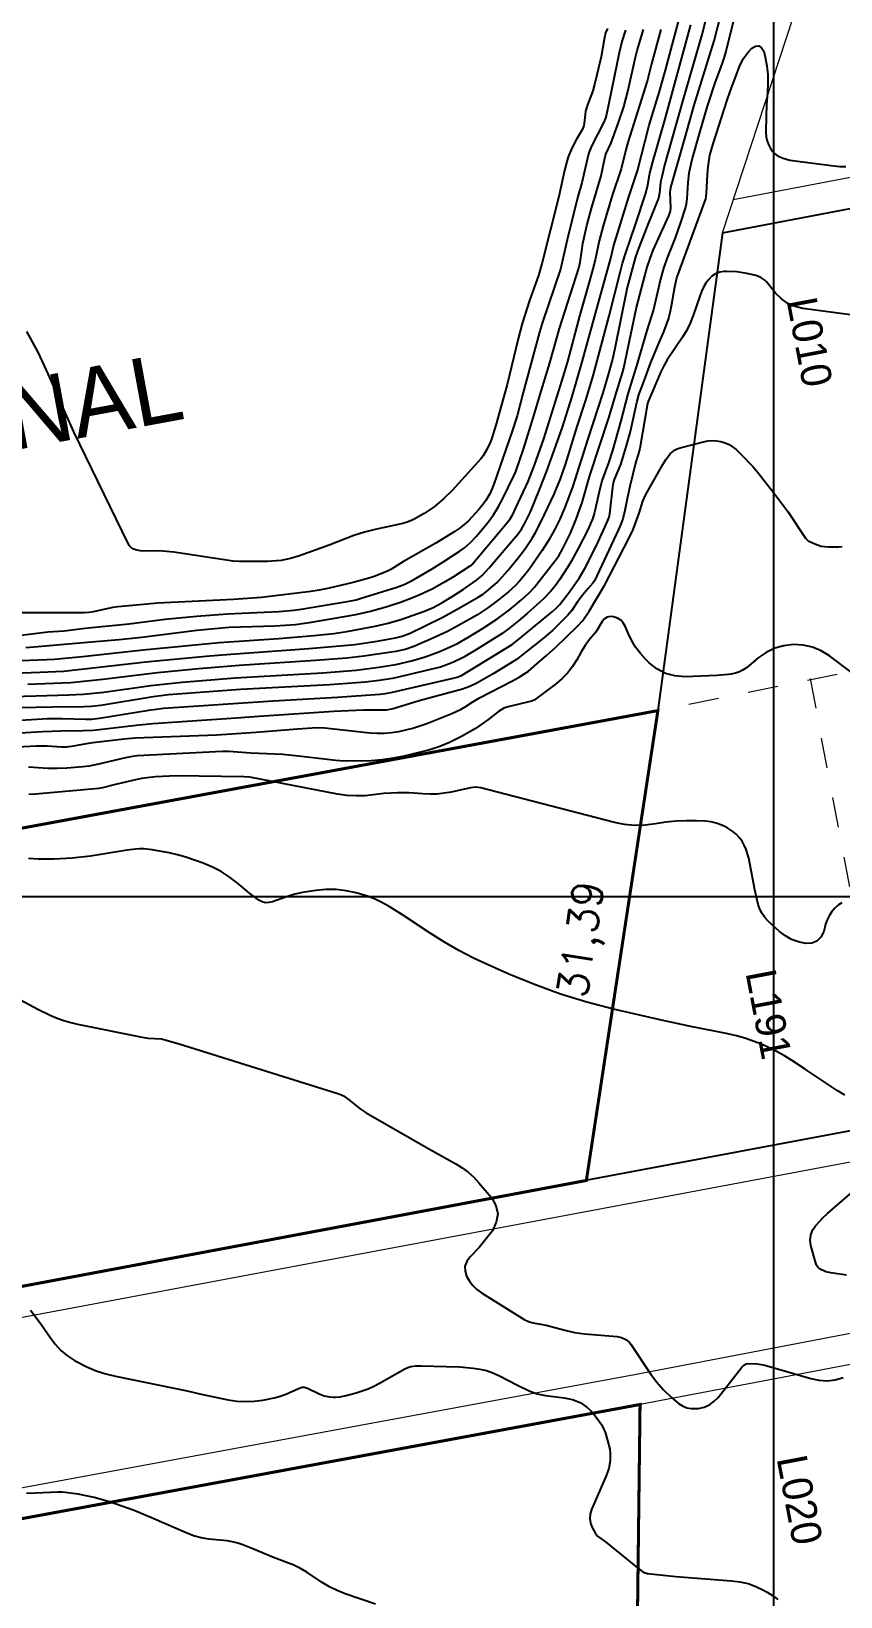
# Model space of a CAD drawing. Header units: metres. Extents: x 509389 to 509735, y 7767634 to 7768027.
# Drawn here: x 509565.9 to 509619.4, y 7767853.7 to 7767957.1 of the extents above; entities that cross this region are included whole.
import ezdxf

# ---------------------------------------------------------------- set-up
doc = ezdxf.new("R2010")
doc.units = ezdxf.units.M
doc.linetypes.add('TRACEJADO', pattern=[2, 1, -1])
for name, color, linetype in [('CANEVA', 252, 'Continuous'), ('CURVAS-INTERMEDIARIAS', 39, 'Continuous'), ('CURVAS-MESTRA', 34, 'Continuous'), ('LIMITE-L', 7, 'Continuous')]:
    doc.layers.add(name, color=color, linetype=linetype)
for name, color, linetype, lineweight in [('K-ALINHAMENTO', 10, 'Continuous', 9), ('P-MEIOFIO', 171, 'Continuous', 9), ('P-URB', 2, 'Continuous', 9), ('textos', 2, 'Continuous', 9)]:
    doc.layers.add(name, color=color, linetype=linetype, lineweight=lineweight)
doc.styles.add('EC_NOMES', font='GOTHIC.TTF')
doc.styles.add('ROMANS', font='romans')
doc.dimstyles.new('COTAS_1.0-S', dxfattribs={"dimtxt": 2, "dimasz": 2, "dimexe": 1.25, "dimexo": 0.625, "dimgap": 1, "dimtad": 0, "dimzin": 0, "dimtxsty": 'ROMANS', "dimblk": 'ARCHTICK', "dimblk1": 'ARCHTICK', "dimblk2": 'ARCHTICK', "dimcen": 2.5, "dimse1": 1, "dimse2": 1, "dimsd1": 1, "dimsd2": 1, "dimclrd": 2, "dimclre": 2, "dimclrt": 2, "dimadec": 0, "dimazin": 0, "dimtfac": 1, "dimtmove": 0, "dimatfit": 3, "dimfxl": 1, "dimarcsym": 0})

# ---------------------------------------------------------------- blocks, each defined once
blk = doc.blocks.new('*D16')
at = {"layer": 'Defpoints', "color": 0}
for p in [(509602.04, 7767884.24), (509602.6, 7767881.24), (509480.74, 7767858.39)]:
    blk.add_point(p, dxfattribs=at)
at = {"layer": 'textos', "color": 2, "insert": (509541.11, 7767872.81), "char_height": 2, "attachment_point": 5, "rotation": 10.621, "style": 'ROMANS'}
blk.add_mtext('123,99', dxfattribs=at)
blk = doc.blocks.new('_ArchTick')
at = {"color": 0, "linetype": 'ByBlock', "const_width": 0.15}
blk.add_lwpolyline([(-0.5, -0.5), (0.5, 0.5)], dxfattribs=at)
blk = doc.blocks.new('*D18')
at = {"layer": 'Defpoints', "color": 0}
for p in [(509607.33, 7767912.27), (509607.9, 7767909.19), (509479.06, 7767888.58)]:
    blk.add_point(p, dxfattribs=at)
at = {"layer": 'textos', "color": 2, "insert": (509543.76, 7767897.35), "char_height": 2, "attachment_point": 5, "rotation": 10.4644, "style": 'ROMANS'}
blk.add_mtext('130,44', dxfattribs=at)
blk = doc.blocks.new('*D19')
at = {"layer": 'Defpoints', "color": 0}
for p in [(509607.33, 7767912.27), (509600.15, 7767881.61), (509602.6, 7767881.24)]:
    blk.add_point(p, dxfattribs=at)
at = {"layer": 'textos', "color": 2, "insert": (509602.51, 7767897.13), "char_height": 2, "attachment_point": 5, "rotation": 81.3385, "style": 'ROMANS'}
blk.add_mtext('31,39', dxfattribs=at)
blk = doc.blocks.new('*D20')
at = {"layer": 'Defpoints', "color": 0}
for p in [(509606.15, 7767866.44), (509511.1, 7767848.9), (509511.63, 7767846.03)]:
    blk.add_point(p, dxfattribs=at)
at = {"layer": 'textos', "color": 2, "insert": (509559.16, 7767854.8), "char_height": 2, "attachment_point": 5, "rotation": 10.4595, "style": 'ROMANS'}
blk.add_mtext('96,66', dxfattribs=at)
blk = doc.blocks.new('*D21')
at = {"layer": 'Defpoints', "color": 0}
for p in [(509603.49, 7767866.48), (509606.15, 7767866.44), (509605.4, 7767805.23)]:
    blk.add_point(p, dxfattribs=at)
at = {"layer": 'textos', "color": 2, "insert": (509603.12, 7767835.87), "char_height": 2, "attachment_point": 5, "rotation": 89.2987, "style": 'ROMANS'}
blk.add_mtext('61,22', dxfattribs=at)

msp = doc.modelspace()

# ---------------------------------------------------------------- linework, layer by layer
at = {"color": 1}
for points in [[(509611.596, 7767943.828), (509662.679, 7767953.551), (509673.898, 7767894.609), (509602.666, 7767881.252)], [(509611.596, 7767943.828), (509607.331, 7767912.272)]]:
    msp.add_lwpolyline(points, dxfattribs=at)
at = {"layer": 'CANEVA'}
for p, q in [((509615, 7767634.128), (509615, 7768027.326)), ((509389.048, 7767900), (509735.298, 7767900))]:
    msp.add_line(p, q, dxfattribs=at)
at = {"layer": 'CURVAS-INTERMEDIARIAS'}
for points, elevation in [([(509564.029, 7767913.175), (509568.401, 7767913.309), (509569.347, 7767913.358), (509570.724, 7767913.496), (509573.815, 7767913.931), (509575.887, 7767914.156), (509579.405, 7767914.432), (509585.167, 7767914.774), (509587.402, 7767914.951), (509588.884, 7767915.135), (509590.006, 7767915.326), (509591.045, 7767915.561), (509591.961, 7767915.824), (509592.857, 7767916.15), (509593.371, 7767916.367), (509594.084, 7767916.711), (509594.776, 7767917.097), (509595.789, 7767917.72), (509596.756, 7767918.359), (509597.521, 7767918.934), (509598.316, 7767919.59), (509598.822, 7767920.05), (509599.169, 7767920.428), (509600.566, 7767922.199), (509600.774, 7767922.503), (509601.055, 7767922.978), (509601.551, 7767923.992), (509601.931, 7767924.914), (509602.318, 7767926.026), (509602.841, 7767927.807), (509604.11, 7767931.672), (509604.587, 7767933.31), (509604.991, 7767934.591), (509605.07, 7767934.902), (509605.917, 7767938.901), (509606.461, 7767940.99), (509606.628, 7767941.559), (509606.814, 7767942.122), (509607.027, 7767942.674), (509607.258, 7767943.22), (509608.046, 7767944.958), (509608.158, 7767945.265), (509608.196, 7767945.503), (509608.149, 7767946.5), (509608.157, 7767946.662), (509608.186, 7767946.822), (509609.113, 7767950.05), (509609.726, 7767952.262), (509611.059, 7767956.5), (509612.286, 7767961.362)], 764), ([(509611.274, 7767961.008), (509610.261, 7767956.993), (509608.97, 7767952.585), (509607.777, 7767948.297), (509607.584, 7767947.536), (509607.509, 7767947.177), (509607.426, 7767946.447), (509607.366, 7767946.123), (509606.611, 7767944.279), (509606.045, 7767942.789), (509605.861, 7767942.246), (509605.299, 7767940.209), (509604.482, 7767936.184), (509604.322, 7767935.494), (509604.067, 7767934.528), (509603.688, 7767933.261), (509602.699, 7767930.219), (509601.695, 7767927.024), (509601.159, 7767925.648), (509600.847, 7767924.917), (509600.5, 7767924.202), (509600.112, 7767923.509), (509599.679, 7767922.844), (509598.793, 7767921.576), (509598.52, 7767921.211), (509598.194, 7767920.828), (509597.912, 7767920.533), (509597.461, 7767920.119), (509596.807, 7767919.587), (509596.101, 7767919.064), (509595.369, 7767918.58), (509594.866, 7767918.281), (509593.919, 7767917.753), (509593.425, 7767917.496), (509592.417, 7767917.026), (509591.213, 7767916.508), (509590.626, 7767916.316), (509590.023, 7767916.185), (509587.908, 7767915.87), (509586.78, 7767915.741), (509584.714, 7767915.578), (509579.653, 7767915.244), (509577.001, 7767915.038), (509574.254, 7767914.767), (509570.653, 7767914.335), (509568.532, 7767914.116), (509565.696, 7767913.988)], 763), ([(509563.469, 7767915.512), (509566.947, 7767915.643), (509567.461, 7767915.674), (509569.31, 7767915.855), (509573.318, 7767916.287), (509578.33, 7767916.78), (509582.273, 7767917.04), (509584.591, 7767917.233), (509585.921, 7767917.367), (509586.772, 7767917.488), (509588.648, 7767917.85), (509589.503, 7767918.045), (509590.346, 7767918.29), (509591.9, 7767918.844), (509592.484, 7767919.093), (509593.048, 7767919.386), (509593.84, 7767919.866), (509594.473, 7767920.282), (509595.339, 7767920.894), (509595.709, 7767921.205), (509596.156, 7767921.67), (509597.689, 7767923.457), (509598.081, 7767923.925), (509598.313, 7767924.248), (509598.522, 7767924.604), (509598.904, 7767925.406), (509599.535, 7767926.93), (509599.977, 7767928.052), (509600.995, 7767930.922), (509601.67, 7767933.019), (509602.33, 7767935.305), (509603.374, 7767939.134), (509604.219, 7767942.155), (509604.407, 7767942.932), (509605.401, 7767946.207), (509605.981, 7767947.926), (509606.761, 7767950.949), (509607.428, 7767953.154), (509607.827, 7767954.57), (509608.949, 7767958.787)], 761), ([(509563.013, 7767914.674), (509566.489, 7767914.805), (509568.043, 7767914.879), (509573.487, 7767915.486), (509577.709, 7767915.882), (509579.116, 7767915.998), (509584.265, 7767916.372), (509586.818, 7767916.588), (509587.311, 7767916.647), (509588.783, 7767916.864), (509589.998, 7767917.072), (509590.433, 7767917.185), (509590.953, 7767917.398), (509591.952, 7767917.863), (509593.126, 7767918.442), (509594.273, 7767919.074), (509595.464, 7767919.764), (509595.785, 7767919.969), (509596.014, 7767920.139), (509596.454, 7767920.504), (509596.7, 7767920.742), (509597.406, 7767921.527), (509598.105, 7767922.357), (509598.538, 7767922.934), (509599.022, 7767923.67), (509599.233, 7767924.026), (509599.615, 7767924.759), (509600.48, 7767926.578), (509600.895, 7767927.578), (509601.222, 7767928.535), (509602, 7767931.026), (509602.567, 7767932.775), (509603.048, 7767934.39), (509604.113, 7767938.344), (509604.849, 7767941.298), (509604.991, 7767941.818), (509605.21, 7767942.503), (509605.851, 7767944.385), (509606.524, 7767946.454), (509606.655, 7767946.992), (509606.806, 7767947.775), (509606.987, 7767948.525), (509607.784, 7767951.267), (509609.517, 7767957.571)], 762), ([(509605.19, 7767957.214), (509604.945, 7767956.463), (509604.767, 7767955.718), (509603.937, 7767951.637), (509603.859, 7767951.394), (509603.711, 7767951.038), (509602.964, 7767949.585), (509602.794, 7767949.168), (509602.728, 7767948.954), (509602.309, 7767947.127), (509602.022, 7767946.145), (509601.332, 7767943.364), (509600.89, 7767941.433), (509599.705, 7767937.934), (509599.496, 7767937.266), (509598.944, 7767935.146), (509598.425, 7767933.276), (509598.034, 7767931.746), (509597.698, 7767930.723), (509596.486, 7767927.223), (509596.363, 7767926.9), (509596.22, 7767926.586), (509595.959, 7767926.139), (509595.72, 7767925.818), (509595.475, 7767925.525), (509594.806, 7767924.815), (509594.509, 7767924.544), (509594.196, 7767924.295), (509593.863, 7767924.071), (509592.66, 7767923.333), (509590.517, 7767922.111), (509589.688, 7767921.599), (509589.5, 7767921.5), (509589.096, 7767921.32), (509588.585, 7767921.121), (509588.324, 7767921.038), (509587.199, 7767920.744), (509585.618, 7767920.358), (509584.955, 7767920.224), (509584.398, 7767920.135), (509581.143, 7767919.746), (509579.282, 7767919.62), (509574.266, 7767919.363), (509573.578, 7767919.313), (509571.637, 7767919.135), (509571.319, 7767919.081), (509570.015, 7767918.796), (509569.731, 7767918.752), (509569.443, 7767918.733), (509565.083, 7767918.732)], 758), ([(509565.247, 7767917.259), (509567.014, 7767917.479), (509568.094, 7767917.552), (509569.479, 7767917.723), (509572.369, 7767918.011), (509574.779, 7767918.313), (509576.836, 7767918.519), (509578.899, 7767918.67), (509582.28, 7767918.82), (509583.273, 7767918.911), (509583.767, 7767918.98), (509586.919, 7767919.503), (509587.383, 7767919.595), (509587.726, 7767919.688), (509590.02, 7767920.394), (509590.572, 7767920.595), (509591.098, 7767920.856), (509592.419, 7767921.629), (509593.188, 7767922.118), (509594.256, 7767922.82), (509594.547, 7767923.027), (509594.952, 7767923.38), (509595.32, 7767923.771), (509596.106, 7767924.712), (509596.461, 7767925.201), (509596.784, 7767925.711), (509597.07, 7767926.243), (509597.817, 7767927.768), (509597.94, 7767928.054), (509598.453, 7767929.547), (509599.142, 7767931.748), (509599.547, 7767933.142), (509600.193, 7767935.241), (509600.819, 7767937.501), (509602.107, 7767941.501), (509602.195, 7767941.892), (509602.294, 7767942.635), (509602.379, 7767943.126), (509602.644, 7767944.304), (509602.96, 7767945.529), (509603.574, 7767947.583), (509603.843, 7767948.864), (509603.921, 7767949.076), (509604.239, 7767949.765), (509604.738, 7767951.108), (509605.079, 7767952.151), (509605.352, 7767953.153), (509605.854, 7767955.425), (509605.971, 7767955.875), (509606.377, 7767957.252)], 759), ([(509603.998, 7767957.327), (509603.87, 7767957.033), (509603.794, 7767956.721), (509603.572, 7767955.462), (509603.142, 7767953.624), (509603.023, 7767953.205), (509602.679, 7767952.277), (509602.553, 7767951.855), (509602.516, 7767951.639), (509602.467, 7767951.042), (509602.441, 7767950.916), (509602.342, 7767950.675), (509601.921, 7767949.968), (509601.634, 7767949.418), (509601.411, 7767948.838), (509601.322, 7767948.54), (509601.164, 7767947.937), (509600.78, 7767946.22), (509599.69, 7767941.864), (509599.433, 7767941.005), (509598.843, 7767939.352), (509598.371, 7767937.842), (509598.094, 7767936.825), (509597.377, 7767933.813), (509596.613, 7767931.115), (509596.327, 7767930.196), (509596.242, 7767929.972), (509596.036, 7767929.519), (509595.783, 7767929.094), (509595.634, 7767928.898), (509593.735, 7767926.815), (509593.162, 7767926.251), (509592.549, 7767925.736), (509591.88, 7767925.296), (509591.235, 7767924.923), (509591.053, 7767924.827), (509590.767, 7767924.709), (509590.469, 7767924.626), (509588.651, 7767924.245), (509587.937, 7767924.059), (509587.237, 7767923.828), (509585.601, 7767923.202), (509583.652, 7767922.49), (509583.055, 7767922.308), (509582.442, 7767922.193), (509581.82, 7767922.132), (509581.508, 7767922.119), (509579.666, 7767922.11), (509579.274, 7767922.151), (509575.341, 7767922.737), (509574.606, 7767922.807), (509574.237, 7767922.816), (509573.3, 7767922.8), (509573.131, 7767922.815), (509572.801, 7767922.89), (509572.652, 7767922.959), (509572.52, 7767923.047), (509572.413, 7767923.165), (509572.323, 7767923.302), (509568.744, 7767930.674), (509568.178, 7767931.919), (509567.045, 7767934.518), (509566.374, 7767935.94), (509565.619, 7767937.32)], 757), ([(509561.993, 7767911.434), (509567.001, 7767911.746), (509567.955, 7767911.759), (509569.526, 7767911.703), (509569.909, 7767911.709), (509570.432, 7767911.776), (509573.685, 7767912.306), (509574.669, 7767912.423), (509581.917, 7767912.914), (509586.166, 7767913.162), (509588.963, 7767913.366), (509589.324, 7767913.409), (509589.801, 7767913.499), (509593.791, 7767914.411), (509594.073, 7767914.49), (509594.346, 7767914.594), (509594.758, 7767914.825), (509597.691, 7767916.641), (509598.121, 7767916.971), (509600.365, 7767918.818), (509600.609, 7767919.034), (509600.835, 7767919.268), (509601.429, 7767920.022), (509602.122, 7767921.017), (509602.535, 7767921.71), (509603.292, 7767923.218), (509604.02, 7767924.823), (509604.104, 7767925.044), (509604.15, 7767925.275), (509604.345, 7767927.024), (509604.4, 7767927.324), (509604.47, 7767927.541), (509604.881, 7767928.517), (509605.237, 7767929.688), (509605.513, 7767930.7), (509605.94, 7767932.622), (509606.078, 7767933.119), (509606.413, 7767934.051), (509606.872, 7767935.258), (509607.361, 7767936.469), (509607.719, 7767937.295), (509607.886, 7767937.711), (509608.031, 7767938.134), (509608.144, 7767938.567), (509608.236, 7767939.005), (509608.448, 7767940.253), (509608.577, 7767940.849), (509610.494, 7767946.071), (509610.553, 7767946.42), (509610.605, 7767947.683), (509610.644, 7767948.195), (509610.773, 7767948.954), (509610.975, 7767949.697), (509611.906, 7767952.586), (509612.106, 7767953.166), (509612.727, 7767954.814), (509612.968, 7767955.312), (509613.294, 7767955.76), (509613.535, 7767956.034), (509613.781, 7767956.156), (509614.002, 7767956.179), (509614.184, 7767956.052), (509614.341, 7767955.826), (509614.426, 7767955.438), (509614.526, 7767954.855), (509614.591, 7767954.268), (509614.602, 7767953.679), (509614.578, 7767953.087), (509614.514, 7767952.292), (509614.477, 7767951.505), (509614.465, 7767950.471), (509614.487, 7767950.175), (509614.561, 7767949.888), (509614.652, 7767949.627), (509614.74, 7767949.439), (509614.848, 7767949.267), (509614.987, 7767949.12), (509615.147, 7767948.988), (509615.388, 7767948.846), (509615.598, 7767948.749), (509615.819, 7767948.683), (509616.047, 7767948.636), (509618.958, 7767948.246), (509619.351, 7767948.211), (509619.746, 7767948.211)], 766), ([(509620.555, 7767938.356), (509616.91, 7767938.824), (509616.391, 7767938.955), (509615.912, 7767939.157), (509615.492, 7767939.465), (509615.113, 7767939.843), (509614.513, 7767940.588), (509614.401, 7767940.694), (509614.144, 7767940.867), (509613.858, 7767940.994), (509613.709, 7767941.041), (509613.204, 7767941.151), (509612.54, 7767941.249), (509611.868, 7767941.273), (509611.716, 7767941.27), (509611.418, 7767941.223), (509611.143, 7767941.129), (509610.903, 7767940.966), (509610.686, 7767940.756), (509610.504, 7767940.497), (509610.342, 7767940.229), (509610.208, 7767939.944), (509610.094, 7767939.649), (509609.661, 7767938.361), (509609.465, 7767937.867), (509609.235, 7767937.391), (509608.957, 7767936.94), (509607.935, 7767935.441), (509607.715, 7767935.052), (509607.524, 7767934.648), (509606.694, 7767932.695), (509606.654, 7767932.566), (509606.139, 7767929.574), (509606.036, 7767929.185), (509605.882, 7767928.696), (509605.469, 7767927.084), (509605.315, 7767926.377), (509605.15, 7767925.499), (509605.003, 7767924.943), (509604.874, 7767924.582), (509604.721, 7767924.231), (509603.139, 7767920.833), (509603.038, 7767920.692), (509602.705, 7767920.326), (509602.376, 7767919.927), (509602.018, 7767919.452), (509601.633, 7767918.895), (509601.351, 7767918.546), (509600.682, 7767917.862), (509600.395, 7767917.593), (509599.794, 7767917.084), (509597.993, 7767915.657), (509596.436, 7767914.705), (509595.37, 7767914.094), (509594.904, 7767913.87), (509594.416, 7767913.695), (509591.554, 7767912.927), (509589.831, 7767912.387), (509589.372, 7767912.306), (509587.879, 7767912.299), (509585.921, 7767912.221), (509580.962, 7767911.89), (509579.464, 7767911.771), (509573.955, 7767911.395), (509572.862, 7767911.29), (509570.616, 7767911.023), (509570.004, 7767910.965), (509569.36, 7767910.934), (509567.869, 7767910.919), (509566.67, 7767910.878), (509561.061, 7767910.551)], 767), ([(509561.235, 7767909.691), (509566.252, 7767909.952), (509566.963, 7767909.95), (509567.93, 7767909.884), (509568.252, 7767909.886), (509568.733, 7767909.939), (509569.569, 7767910.11), (509569.998, 7767910.175), (509572.034, 7767910.399), (509572.792, 7767910.468), (509578.151, 7767910.677), (509580.78, 7767910.844), (509583.519, 7767911.063), (509584.811, 7767911.15), (509585.32, 7767911.139), (509588.3, 7767910.812), (509588.779, 7767910.781), (509589.256, 7767910.778), (509589.732, 7767910.818), (509590.207, 7767910.886), (509591.142, 7767911.11), (509591.599, 7767911.257), (509592.051, 7767911.422), (509593.722, 7767912.088), (509594.331, 7767912.366), (509594.597, 7767912.516), (509595.103, 7767912.857), (509595.544, 7767913.119), (509597.679, 7767914.211), (509598.159, 7767914.476), (509598.472, 7767914.67), (509598.769, 7767914.888), (509599.338, 7767915.357), (509599.979, 7767915.91), (509600.578, 7767916.455), (509601.996, 7767917.822), (509602.367, 7767918.234), (509602.787, 7767918.843), (509603.835, 7767920.579), (509605.406, 7767923.633), (509605.688, 7767924.231), (509606.1, 7767925.311), (509606.343, 7767926.097), (509606.531, 7767926.537), (509607.662, 7767928.538), (509607.881, 7767928.884), (509608.002, 7767929.048), (509608.13, 7767929.208), (509608.274, 7767929.348), (509608.43, 7767929.467), (509608.605, 7767929.556), (509608.793, 7767929.625), (509610.334, 7767930.029), (509610.622, 7767930.083), (509610.911, 7767930.11), (509611.2, 7767930.095), (509611.49, 7767930.054), (509611.768, 7767929.968), (509612.031, 7767929.854), (509612.271, 7767929.698), (509612.497, 7767929.514), (509612.85, 7767929.171), (509613.601, 7767928.388), (509613.954, 7767927.977), (509615.126, 7767926.485), (509615.926, 7767925.419), (509617.088, 7767923.672), (509617.189, 7767923.542), (509617.253, 7767923.492), (509617.656, 7767923.3), (509617.881, 7767923.211), (509618.11, 7767923.141), (509618.345, 7767923.101), (509618.586, 7767923.082), (509619.285, 7767923.084), (509619.516, 7767923.112)], 768), ([(509621.357, 7767913.859), (509618.668, 7767915.893), (509618.12, 7767916.224), (509617.546, 7767916.473), (509616.933, 7767916.6), (509616.295, 7767916.645), (509615.66, 7767916.559), (509615.053, 7767916.395), (509614.492, 7767916.114), (509613.96, 7767915.756), (509613.206, 7767915.13), (509612.972, 7767914.968), (509612.726, 7767914.836), (509612.46, 7767914.747), (509612.182, 7767914.688), (509611.986, 7767914.664), (509611.22, 7767914.602), (509609.103, 7767914.507), (509608.446, 7767914.561), (509607.828, 7767914.717), (509607.269, 7767915.022), (509606.748, 7767915.428), (509606.515, 7767915.664), (509606.171, 7767916.055), (509605.859, 7767916.468), (509605.597, 7767916.914), (509605.367, 7767917.381), (509605.166, 7767917.854), (509605.035, 7767918.07), (509604.873, 7767918.25), (509604.668, 7767918.378), (509604.405, 7767918.477), (509604.178, 7767918.484), (509603.972, 7767918.441), (509603.797, 7767918.324), (509603.643, 7767918.159), (509603.226, 7767917.451), (509602.819, 7767916.97), (509602.515, 7767916.58), (509602.256, 7767916.159), (509601.97, 7767915.635), (509601.681, 7767915.179), (509601.357, 7767914.753), (509600.98, 7767914.372), (509600.569, 7767914.022), (509599.144, 7767912.966), (509598.968, 7767912.887), (509597.439, 7767912.526), (509597.154, 7767912.427), (509596.807, 7767912.22), (509596.093, 7767911.665), (509595.274, 7767911.087), (509594.403, 7767910.594), (509593.559, 7767910.173), (509592.922, 7767909.901), (509592.265, 7767909.686), (509590.558, 7767909.269), (509589.841, 7767909.123), (509589.12, 7767909.014), (509588.393, 7767908.959), (509587.662, 7767908.939), (509586.344, 7767908.956), (509586.045, 7767908.978), (509583.584, 7767909.264), (509582.535, 7767909.363), (509580.429, 7767909.465), (509578.985, 7767909.57), (509578.526, 7767909.575), (509572.915, 7767909.287), (509572.604, 7767909.248), (509572.141, 7767909.164), (509570.354, 7767908.737), (509569.742, 7767908.608), (509569.33, 7767908.55), (509568.272, 7767908.475), (509567.639, 7767908.452), (509567.007, 7767908.452), (509566.376, 7767908.488), (509565.746, 7767908.548)], 769), ([(509619.686, 7767886.867), (509619.171, 7767887.184), (509617.055, 7767888.598), (509616.149, 7767889.187), (509615.688, 7767889.467), (509615.22, 7767889.732), (509614.738, 7767889.974), (509614.168, 7767890.236), (509613.627, 7767890.45), (509613.078, 7767890.639), (509612.517, 7767890.791), (509611.949, 7767890.919), (509609.406, 7767891.422), (509607.57, 7767891.828), (509604.399, 7767892.561), (509602.631, 7767893.024), (509600.884, 7767893.551), (509599.171, 7767894.176), (509597.479, 7767894.867), (509596.149, 7767895.454), (509595.153, 7767895.925), (509594.174, 7767896.43), (509593.224, 7767896.985), (509592.291, 7767897.573), (509590.449, 7767898.791), (509589.583, 7767899.336), (509589.138, 7767899.584), (509588.682, 7767899.805), (509588.209, 7767899.987), (509587.393, 7767900.233), (509586.731, 7767900.37), (509586.065, 7767900.453), (509585.395, 7767900.454), (509584.721, 7767900.401), (509583.856, 7767900.26), (509583.348, 7767900.147), (509582.85, 7767900), (509581.862, 7767899.644), (509581.625, 7767899.593), (509581.394, 7767899.586), (509581.171, 7767899.646), (509580.953, 7767899.751), (509580.333, 7767900.212), (509579.526, 7767900.894), (509579.008, 7767901.29), (509578.466, 7767901.645), (509577.889, 7767901.94), (509577.288, 7767902.194), (509576.126, 7767902.597), (509575.583, 7767902.755), (509575.033, 7767902.883), (509573.907, 7767903.087), (509573.357, 7767903.141), (509573.08, 7767903.138), (509572.803, 7767903.12), (509572.25, 7767903.053), (509569.829, 7767902.668), (509568.634, 7767902.522), (509567.432, 7767902.469), (509566.387, 7767902.466), (509565.741, 7767902.506)], 771), ([(509564.301, 7767893.649), (509566.355, 7767892.555), (509567.204, 7767892.142), (509567.637, 7767891.958), (509568.077, 7767891.796), (509568.528, 7767891.666), (509568.985, 7767891.557), (509573.247, 7767890.698), (509573.654, 7767890.646), (509574.53, 7767890.601), (509575.696, 7767890.256), (509586.175, 7767886.987), (509586.43, 7767886.885), (509586.55, 7767886.819), (509586.89, 7767886.581), (509587.652, 7767885.969), (509588.063, 7767885.707), (509592.23, 7767883.314), (509593.975, 7767882.333), (509594.396, 7767882.071), (509594.795, 7767881.78), (509595.16, 7767881.448), (509595.502, 7767881.089), (509596.327, 7767880.12), (509596.614, 7767879.578), (509596.746, 7767879.032), (509596.646, 7767878.479), (509596.392, 7767877.922), (509596.051, 7767877.47), (509595.519, 7767876.818), (509594.892, 7767876.164), (509594.697, 7767875.878), (509594.583, 7767875.579), (509594.59, 7767875.258), (509594.677, 7767874.924), (509594.874, 7767874.597), (509595.101, 7767874.298), (509595.375, 7767874.04), (509595.679, 7767873.81), (509598.503, 7767872.063), (509598.772, 7767871.928), (509598.913, 7767871.879), (509599.207, 7767871.809), (509599.954, 7767871.679), (509601.171, 7767871.342), (509601.825, 7767871.192), (509602.489, 7767871.103), (509604.63, 7767870.932), (509604.93, 7767870.871), (509605.206, 7767870.74), (509605.444, 7767870.548), (509605.544, 7767870.433), (509606.844, 7767868.466), (509607.251, 7767867.915), (509607.708, 7767867.405), (509608.203, 7767866.929), (509608.694, 7767866.511), (509608.958, 7767866.347), (509609.235, 7767866.228), (509609.532, 7767866.177), (509609.842, 7767866.17), (509610.006, 7767866.186), (509610.383, 7767866.272), (509610.732, 7767866.412), (509611.036, 7767866.632), (509611.31, 7767866.905), (509612.873, 7767868.913), (509613.001, 7767869.04), (509613.158, 7767869.125), (509613.275, 7767869.141), (509613.899, 7767869.122), (509614.145, 7767869.094), (509614.388, 7767869.047), (509617.434, 7767868.155), (509617.967, 7767868.042), (509618.51, 7767868.011), (509619.05, 7767868.069), (509619.572, 7767868.221)], 772), ([(509619.801, 7767874.987), (509618.753, 7767875.132), (509618.439, 7767875.206), (509618.288, 7767875.262), (509618.14, 7767875.327), (509618.011, 7767875.414), (509617.902, 7767875.517), (509617.822, 7767875.644), (509617.762, 7767875.787), (509617.445, 7767876.939), (509617.404, 7767877.293), (509617.428, 7767877.631), (509617.552, 7767877.948), (509617.741, 7767878.25), (509618.26, 7767878.805), (509618.536, 7767879.066), (509620.499, 7767880.745)], 771), ([(509565.876, 7767872.677), (509566.552, 7767871.774), (509567.188, 7767870.841), (509567.524, 7767870.398), (509567.897, 7767869.994), (509568.324, 7767869.649), (509568.789, 7767869.343), (509569.585, 7767868.935), (509570.202, 7767868.675), (509570.84, 7767868.473), (509571.492, 7767868.311), (509576.229, 7767867.35), (509577.153, 7767867.116), (509578.926, 7767866.754), (509579.5, 7767866.671), (509580.075, 7767866.632), (509580.65, 7767866.658), (509581.226, 7767866.727), (509581.98, 7767866.878), (509582.362, 7767866.984), (509582.735, 7767867.119), (509583.69, 7767867.551), (509583.828, 7767867.591), (509583.971, 7767867.585), (509584.184, 7767867.521), (509584.938, 7767867.156), (509585.283, 7767867.022), (509585.645, 7767866.944), (509585.872, 7767866.921), (509586.016, 7767866.917), (509586.302, 7767866.941), (509586.728, 7767867.028), (509587.4, 7767867.212), (509587.799, 7767867.339), (509588.191, 7767867.484), (509588.57, 7767867.659), (509588.943, 7767867.852), (509590.615, 7767868.797), (509590.809, 7767868.887), (509591.011, 7767868.958), (509591.325, 7767869.005), (509591.707, 7767869.006), (509593.338, 7767868.963), (509594.236, 7767868.922), (509595.131, 7767868.85), (509595.57, 7767868.781), (509596.001, 7767868.68), (509596.417, 7767868.531), (509596.824, 7767868.35), (509598.048, 7767867.722), (509598.819, 7767867.351), (509599.35, 7767867.154), (509599.905, 7767867.042), (509601.146, 7767866.888), (509601.68, 7767866.774), (509602.185, 7767866.567), (509602.42, 7767866.427), (509602.64, 7767866.27), (509602.839, 7767866.086), (509603.023, 7767865.884), (509603.385, 7767865.432), (509603.599, 7767865.124), (509603.768, 7767864.789), (509603.838, 7767864.614), (509604.01, 7767864.076), (509604.146, 7767863.496), (509604.18, 7767863.24), (509604.177, 7767862.723), (509604.088, 7767862.212), (509603.918, 7767861.723), (509602.945, 7767859.504), (509602.861, 7767859.203), (509602.832, 7767858.903), (509602.885, 7767858.607), (509602.994, 7767858.313), (509603.202, 7767857.926), (509603.331, 7767857.752), (509603.872, 7767857.37), (509605.979, 7767855.649), (509606.336, 7767855.386), (509606.433, 7767855.339), (509606.644, 7767855.286), (509608.517, 7767855.086), (509609.917, 7767854.963), (509612.189, 7767854.808), (509612.745, 7767854.734), (509613.288, 7767854.613), (509613.81, 7767854.422), (509614.318, 7767854.183), (509614.546, 7767854.057), (509614.914, 7767853.826), (509615.26, 7767853.57)], 773), ([(509588.674, 7767853.247), (509586.661, 7767853.947), (509586.133, 7767854.158), (509585.622, 7767854.4), (509585.134, 7767854.687), (509584.122, 7767855.379), (509583.709, 7767855.621), (509583.276, 7767855.824), (509581.921, 7767856.329), (509580.555, 7767856.915), (509579.896, 7767857.178), (509579.561, 7767857.288), (509579.222, 7767857.377), (509578.875, 7767857.433), (509577.656, 7767857.54), (509577.144, 7767857.631), (509576.645, 7767857.779), (509576.155, 7767857.963), (509574.019, 7767858.902), (509572.724, 7767859.437), (509571.084, 7767860.02), (509570.068, 7767860.311), (509569.03, 7767860.512), (509567.98, 7767860.657), (509567.683, 7767860.654), (509566.209, 7767860.577), (509565.596, 7767860.575)], 774)]:
    msp.add_lwpolyline(points, dxfattribs=dict(at, elevation=elevation))
at = {"layer": 'CURVAS-MESTRA'}
for points, elevation in [([(509612.698, 7767959.362), (509611.843, 7767955.895), (509611.714, 7767955.43), (509611.556, 7767954.974), (509611.107, 7767953.795), (509610.587, 7767952.2), (509610.071, 7767950.451), (509609.612, 7767948.816), (509609.498, 7767948.36), (509609.378, 7767947.76), (509609.315, 7767947.151), (509609.249, 7767946.105), (509609.197, 7767945.714), (509609.152, 7767945.523), (509608.826, 7767944.502), (509608.472, 7767943.488), (509607.95, 7767942.179), (509607.694, 7767941.486), (509607.498, 7767940.774), (509607.048, 7767938.766), (509606.607, 7767937.386), (509605.922, 7767935.045), (509605.339, 7767933.184), (509604.882, 7767931.418), (509604.323, 7767929.455), (509604.061, 7767928.639), (509603.626, 7767927.442), (509603.426, 7767926.636), (509603.14, 7767925.357), (509603.024, 7767924.984), (509602.884, 7767924.62), (509602.719, 7767924.266), (509602.064, 7767922.972), (509601.607, 7767922.131), (509601.361, 7767921.721), (509600.835, 7767920.909), (509600.564, 7767920.528), (509600.266, 7767920.166), (509599.777, 7767919.661), (509598.69, 7767918.685), (509598.122, 7767918.2), (509597.46, 7767917.674), (509597.033, 7767917.375), (509595.275, 7767916.266), (509594.459, 7767915.781), (509593.822, 7767915.469), (509593.503, 7767915.341), (509592.954, 7767915.152), (509592.395, 7767914.999), (509590.367, 7767914.516), (509589.786, 7767914.391), (509588.905, 7767914.251), (509588.018, 7767914.154), (509585.622, 7767913.969), (509579.74, 7767913.658), (509574.983, 7767913.304), (509573.973, 7767913.189), (509570.509, 7767912.617), (509569.871, 7767912.538), (509569.389, 7767912.514), (509567.32, 7767912.504), (509565.096, 7767912.451)], 765), ([(509607.524, 7767957.265), (509606.905, 7767954.997), (509606.628, 7767953.85), (509605.339, 7767949.793), (509605.205, 7767949.302), (509604.911, 7767948.057), (509604.318, 7767946.283), (509603.709, 7767944.301), (509603.45, 7767943.307), (509603.184, 7767942.044), (509603.037, 7767941.448), (509602.794, 7767940.559), (509602.163, 7767938.423), (509601.363, 7767935.337), (509600.991, 7767934.098), (509599.766, 7767930.232), (509599.164, 7767928.473), (509598.726, 7767927.411), (509598.257, 7767926.362), (509597.681, 7767925.139), (509597.529, 7767924.877), (509597.414, 7767924.711), (509595.1, 7767921.973), (509594.902, 7767921.809), (509593.824, 7767921.098), (509593.222, 7767920.746), (509592.408, 7767920.303), (509591.588, 7767919.911), (509591.17, 7767919.732), (509590.318, 7767919.411), (509589.451, 7767919.132), (509588.342, 7767918.819), (509587.239, 7767918.577), (509584.291, 7767918.059), (509583.379, 7767917.938), (509582.026, 7767917.855), (509579.008, 7767917.753), (509578.049, 7767917.682), (509576.856, 7767917.562), (509573.236, 7767917.102), (509571.726, 7767916.952), (509568.867, 7767916.715), (509566.365, 7767916.474), (509565.553, 7767916.422)], 760), ([(509619.479, 7767899.566), (509619.276, 7767899.443), (509619.011, 7767899.194), (509618.81, 7767898.969), (509618.638, 7767898.726), (509618.511, 7767898.458), (509618.412, 7767898.172), (509618.291, 7767897.683), (509618.098, 7767897.318), (509617.842, 7767897.047), (509617.493, 7767896.917), (509617.081, 7767896.882), (509616.613, 7767896.998), (509616.169, 7767897.164), (509615.76, 7767897.404), (509615.374, 7767897.693), (509614.626, 7767898.362), (509614.402, 7767898.602), (509614.212, 7767898.862), (509614.07, 7767899.151), (509613.962, 7767899.461), (509613.737, 7767900.442), (509613.336, 7767902.527), (509613.262, 7767902.821), (509613.166, 7767903.107), (509613.039, 7767903.38), (509612.89, 7767903.644), (509612.709, 7767903.886), (509612.508, 7767904.106), (509612.277, 7767904.296), (509611.888, 7767904.545), (509611.545, 7767904.71), (509611.192, 7767904.841), (509610.824, 7767904.921), (509610.445, 7767904.965), (509609.872, 7767904.992), (509609.2, 7767904.999), (509608.531, 7767904.976), (509607.865, 7767904.906), (509607.162, 7767904.797), (509606.482, 7767904.715), (509605.804, 7767904.694), (509605.129, 7767904.761), (509604.456, 7767904.888), (509597.236, 7767906.757), (509595.626, 7767907.168), (509595.455, 7767907.199), (509595.284, 7767907.214), (509594.941, 7767907.18), (509593.673, 7767906.894), (509593.21, 7767906.81), (509592.744, 7767906.756), (509592.276, 7767906.746), (509591.805, 7767906.765), (509590.874, 7767906.838), (509590.115, 7767906.846), (509589.228, 7767906.794), (509587.977, 7767906.647), (509587.37, 7767906.633), (509586.765, 7767906.667), (509586.165, 7767906.755), (509580.357, 7767907.87), (509579.991, 7767907.894), (509575.508, 7767907.96), (509575.046, 7767907.95), (509574.122, 7767907.889), (509573.202, 7767907.782), (509572.621, 7767907.665), (509571.395, 7767907.371), (509570.635, 7767907.173), (509570.384, 7767907.123), (509566.202, 7767906.757), (509565.767, 7767906.737)], 770)]:
    msp.add_lwpolyline(points, dxfattribs=dict(at, elevation=elevation))
at = {"layer": 'K-ALINHAMENTO'}
for points in [[(509611.596, 7767943.828), (509617.234, 7767961.016), (509617.819, 7767965.526)], [(509605.403, 7767805.225), (509623.085, 7767808.591), (509634.874, 7767810.835), (509646.662, 7767813.079), (509658.451, 7767815.322), (509687.921, 7767820.932), (509685.678, 7767832.72), (509683.434, 7767844.509), (509681.19, 7767856.297), (509678.946, 7767868.085), (509676.702, 7767879.874), (509647.232, 7767874.264), (509635.443, 7767872.02), (509623.655, 7767869.777), (509606.152, 7767866.444)]]:
    msp.add_lwpolyline(points, dxfattribs=at)
at = {"layer": 'LIMITE-L', "const_width": 0.2}
for points in [[(509602.604, 7767881.24), (509480.738, 7767858.387), (509479.058, 7767888.58), (509607.331, 7767912.272)], [(509482.589, 7767818.74), (509511.541, 7767823.9), (509511.098, 7767848.897), (509606.152, 7767866.444), (509605.403, 7767805.225), (509608.785, 7767790.6), (509610.743, 7767755.389), (509484.139, 7767772.843)]]:
    msp.add_lwpolyline(points, close=True, dxfattribs=at)
at = {"layer": 'P-MEIOFIO'}
for points in [[(509477.839, 7767920.948), (509459.174, 7767917.396), (509447.386, 7767915.152), (509423.318, 7767910.571, 0.4142136), (509422.125, 7767908.817), (509424.462, 7767896.537), (509426.706, 7767884.749), (509428.95, 7767872.96), (509431.194, 7767861.172), (509433.531, 7767848.893, 0.4142136), (509435.285, 7767847.7), (509459.353, 7767852.281), (509471.141, 7767854.524), (509481.112, 7767856.422), (509603.035, 7767879.286), (509674.759, 7767892.736, 0.4150101), (509675.956, 7767894.491), (509664.55, 7767954.416, 0.4142136), (509662.796, 7767955.609), (509612.308, 7767945.999)], [(509690.26, 7767819.341), (509687.642, 7767833.094), (509685.399, 7767844.883), (509683.155, 7767856.671), (509680.911, 7767868.459), (509678.574, 7767880.739, 0.4142136), (509676.82, 7767881.932), (509646.858, 7767876.229), (509635.069, 7767873.985), (509623.281, 7767871.741), (509605.778, 7767868.409), (509510.724, 7767850.861), (509481.254, 7767845.252), (509461.41, 7767841.475), (509437.342, 7767836.894, 0.4142136), (509436.149, 7767835.14), (509438.486, 7767822.86), (509440.73, 7767811.072), (509442.974, 7767799.283), (509445.218, 7767787.495), (509447.555, 7767775.215, 0.4142136), (509449.309, 7767774.022), (509473.377, 7767778.603), (509484.183, 7767780.66)]]:
    msp.add_lwpolyline(points, format="xyb", dxfattribs=at)
at = {"layer": 'P-URB', "linetype": 'TRACEJADO', "ltscale": 2, "transparency": 33554687}
for points in [[(509627.029, 7767916.227), (509607.331, 7767912.272)], [(509617.383, 7767914.391), (509622.993, 7767884.92)]]:
    msp.add_lwpolyline(points, dxfattribs=at)

# ---------------------------------------------------------------- texts
at = {"layer": 'textos', "color": 3, "transparency": 33554687, "style": 'EC_NOMES'}
for s, p in [('L010', (509615.828, 7767939.357)), ('L191', (509613.115, 7767894.96)), ('L020', (509615.167, 7767862.885))]:
    msp.add_text(s, height=2, rotation=280.77682, dxfattribs=at).set_placement(p)
at = {"layer": 'textos', "style": 'EC_NOMES'}
msp.add_text('HOSPITAL REGIONAL', height=4.5, rotation=10.46047, dxfattribs=at).set_placement((509514.715, 7767920.216, -758))

# ---------------------------------------------------------------- dimensions: what is measured, and where the dimension line sits
at = {"layer": 'textos'}
for p1, p2, distance, picture, middle in [((509479.058, 7767888.58), (509607.331, 7767912.272), -3.13, '*D18', (509543.763, 7767897.348)), ((509607.331, 7767912.272), (509602.604, 7767881.24), -2.483, '*D19', (509602.513, 7767897.13)), ((509480.738, 7767858.387), (509602.604, 7767881.24), 3.05, '*D16', (509541.109, 7767872.811)), ((509606.152, 7767866.444), (509511.098, 7767848.897), 2.919, '*D20', (509559.155, 7767854.8)), ((509605.403, 7767805.225), (509606.152, 7767866.444), 2.662, '*D21', (509603.115, 7767835.867))]:
    dim = msp.add_aligned_dim(p1=p1, p2=p2, distance=distance, dimstyle='COTAS_1.0-S', dxfattribs=at)
    dim.commit()
    dim.dimension.update_dxf_attribs({"geometry": picture, "text_midpoint": middle})

doc.saveas('drawing.dxf')
